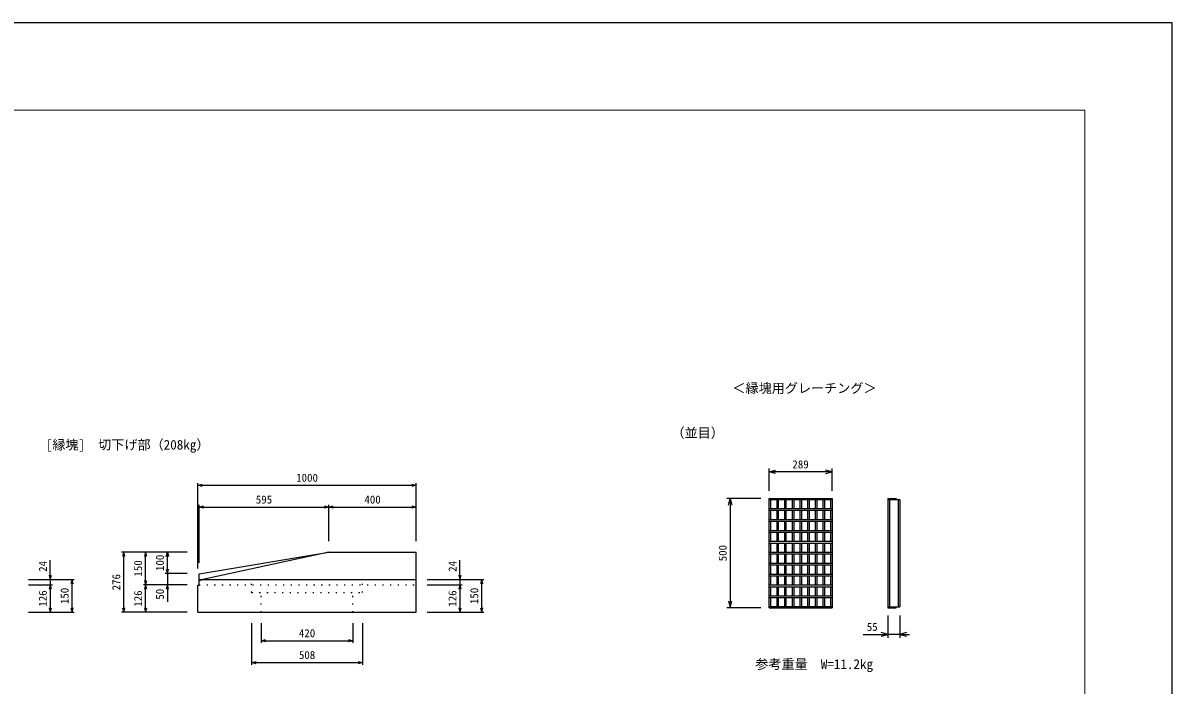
# Model space of a CAD drawing. Units: millimetres, scale not verified. Extents: x -8400 to 8400, y -5940 to 5940.
# Drawn here: x 3137 to 8400, y 2907 to 5940 of the extents above; entities that cross this region are included whole.
import ezdxf
from ezdxf.enums import TextEntityAlignment as Align

# ---------------------------------------------------------------- set-up
doc = ezdxf.new("R2010")
doc.units = ezdxf.units.MM
doc.header["$LTSCALE"] = 20
doc.linetypes.add('DOTTED', pattern=[1.75, 0.25, -1.5])
for name, color, linetype, lineweight in [('0-0_DIM', 7, 'Continuous', 25), ('0-1_Defpoints', 5, 'Continuous', 25), ('0-2_HATCH', 6, 'Continuous', 25), ('0-5_OUTLINE', 3, 'Continuous', 25), ('0-6_OUTLINE2', 4, 'DOTTED', 25), ('0-7_TXT', 7, 'Continuous', 25), ('0-8_WAKU', 3, 'Continuous', 13)]:
    doc.layers.add(name, color=color, linetype=linetype, lineweight=lineweight)
doc.styles.add('ＭＳ ゴシック', font='')
doc.styles.get('ＭＳ ゴシック').set_extended_font_data('MS Gothic')

msp = doc.modelspace()

# ---------------------------------------------------------------- linework, layer by layer
at = {"layer": '0-0_DIM'}
for p, q in [((6554.02, 3797.2), (6554.02, 3898.79)), ((6843.02, 3797.2), (6843.02, 3898.79)), ((6843.02, 3883.79), (6554.02, 3883.79)), ((3938.04, 3440.4), (3938.04, 3832.49)), ((3938.04, 3822.49), (4938.04, 3822.49)), ((4938.04, 3566.4), (4938.04, 3832.49)), ((6516.02, 3761.48), (6361.02, 3761.48)), ((6376.02, 3761.48), (6376.02, 3261.48)), ((3943.04, 3466.4), (3943.04, 3732.49)), ((3943.04, 3722.49), (4538.04, 3722.49)), ((4538.04, 3566.4), (4538.04, 3732.49)), ((4538.04, 3722.49), (4938.04, 3722.49)), ((3261.58, 3390.4), (3261.58, 3479.37)), ((3888.04, 3516.4), (3588.04, 3516.4)), ((3598.04, 3240.4), (3598.04, 3516.4)), ((3698.04, 3366.4), (3698.04, 3516.4)), ((3798.04, 3417.56), (3798.04, 3516.4)), ((5138.04, 3390.4), (5138.04, 3479.37)), ((3161.58, 3390.4), (3371.58, 3390.4)), ((3261.58, 3390.4), (3261.58, 3366.4)), ((3361.58, 3240.4), (3361.58, 3390.4)), ((3888.04, 3417.56), (3788.04, 3417.56)), ((3798.04, 3417.56), (3798.04, 3366.4)), ((4988.04, 3390.4), (5248.04, 3390.4)), ((5138.04, 3390.4), (5138.04, 3366.4)), ((5238.04, 3240.4), (5238.04, 3390.4)), ((3161.58, 3366.4), (3271.58, 3366.4)), ((3261.58, 3366.4), (3261.58, 3240.4)), ((3888.04, 3366.4), (3688.04, 3366.4)), ((3698.04, 3240.4), (3698.04, 3366.4)), ((3798.04, 3366.4), (3798.04, 3288.85)), ((4988.04, 3366.4), (5148.04, 3366.4)), ((5138.04, 3366.4), (5138.04, 3240.4)), ((3161.58, 3240.4), (3371.58, 3240.4)), ((3888.04, 3240.4), (3588.04, 3240.4)), ((4988.04, 3240.4), (5248.04, 3240.4)), ((6516.02, 3261.48), (6361.02, 3261.48)), ((7098.42, 3225.75), (7098.42, 3124.17)), ((7153.42, 3225.75), (7153.42, 3124.17)), ((4184.04, 3190.4), (4184.04, 3000.4)), ((4228.04, 3190.4), (4228.04, 3100.4)), ((4648.04, 3190.4), (4648.04, 3100.4)), ((4692.04, 3190.4), (4692.04, 3000.4)), ((4228.04, 3110.4), (4648.04, 3110.4)), ((6985.81, 3139.17), (7098.42, 3139.17)), ((7153.42, 3139.17), (7098.42, 3139.17)), ((7153.42, 3139.17), (7196.89, 3139.17)), ((4184.04, 3010.4), (4692.04, 3010.4))]:
    msp.add_line(p, q, dxfattribs=at)
for points in [[(6584.02, 3875.75), (6554.02, 3883.79), (6584.02, 3891.82)], [(6813.02, 3875.75), (6843.02, 3883.79), (6813.02, 3891.82)], [(3958.04, 3817.13), (3938.04, 3822.49), (3958.04, 3827.84)], [(4918.04, 3827.84), (4938.04, 3822.49), (4918.04, 3817.13)], [(6367.98, 3731.48), (6376.02, 3761.48), (6384.06, 3731.48)], [(3963.04, 3717.13), (3943.04, 3722.49), (3963.04, 3727.84)], [(4518.04, 3727.84), (4538.04, 3722.49), (4518.04, 3717.13)], [(4558.04, 3717.13), (4538.04, 3722.49), (4558.04, 3727.84)], [(4918.04, 3727.84), (4938.04, 3722.49), (4918.04, 3717.13)], [(3603.4, 3496.4), (3598.04, 3516.4), (3592.68, 3496.4)], [(3703.4, 3496.4), (3698.04, 3516.4), (3692.68, 3496.4)], [(3792.68, 3496.4), (3798.04, 3516.4), (3803.4, 3496.4)], [(3792.68, 3437.56), (3798.04, 3417.56), (3803.4, 3437.56)], [(3256.23, 3410.4), (3261.58, 3390.4), (3266.94, 3410.4)], [(3366.94, 3370.4), (3361.58, 3390.4), (3356.23, 3370.4)], [(3692.68, 3386.4), (3698.04, 3366.4), (3703.4, 3386.4)], [(5132.68, 3410.4), (5138.04, 3390.4), (5143.4, 3410.4)], [(5243.4, 3370.4), (5238.04, 3390.4), (5232.68, 3370.4)], [(3266.94, 3346.4), (3261.58, 3366.4), (3256.23, 3346.4)], [(3703.4, 3346.4), (3698.04, 3366.4), (3692.68, 3346.4)], [(3803.4, 3346.4), (3798.04, 3366.4), (3792.68, 3346.4)], [(5143.4, 3346.4), (5138.04, 3366.4), (5132.68, 3346.4)], [(6367.98, 3291.48), (6376.02, 3261.48), (6384.06, 3291.48)], [(3256.23, 3260.4), (3261.58, 3240.4), (3266.94, 3260.4)], [(3356.23, 3260.4), (3361.58, 3240.4), (3366.94, 3260.4)], [(3592.68, 3260.4), (3598.04, 3240.4), (3603.4, 3260.4)], [(3692.68, 3260.4), (3698.04, 3240.4), (3703.4, 3260.4)], [(5132.68, 3260.4), (5138.04, 3240.4), (5143.4, 3260.4)], [(5232.68, 3260.4), (5238.04, 3240.4), (5243.4, 3260.4)], [(4248.04, 3105.05), (4228.04, 3110.4), (4248.04, 3115.76)], [(4628.04, 3115.76), (4648.04, 3110.4), (4628.04, 3105.05)], [(7068.42, 3131.13), (7098.42, 3139.17), (7068.42, 3147.2)], [(7183.42, 3147.2), (7153.42, 3139.17), (7183.42, 3131.13)], [(4204.04, 3005.05), (4184.04, 3010.4), (4204.04, 3015.76)], [(4672.04, 3015.76), (4692.04, 3010.4), (4672.04, 3005.05)]]:
    msp.add_lwpolyline(points, dxfattribs=at)
at = {"layer": '0-1_Defpoints'}
msp.add_lwpolyline([(-8400, -5940), (8400, -5940), (8400, 5940), (-8400, 5940)], close=True, dxfattribs=at)
at = {"layer": '0-2_HATCH'}
for p, q in [((6554.02, 3761.48), (6843.02, 3761.48)), ((6554.02, 3261.48), (6554.02, 3761.48)), ((6554.02, 3756.98), (6843.02, 3756.98)), ((6561.02, 3756.98), (6561.02, 3715.48)), ((6589.32, 3756.98), (6589.32, 3715.48)), ((6596.32, 3756.98), (6596.32, 3715.48)), ((6624.62, 3756.98), (6624.62, 3715.48)), ((6631.62, 3756.98), (6631.62, 3715.48)), ((6659.92, 3756.98), (6659.92, 3715.48)), ((6666.92, 3756.98), (6666.92, 3715.48)), ((6695.22, 3756.98), (6695.22, 3715.48)), ((6702.22, 3756.98), (6702.22, 3715.48)), ((6730.52, 3756.98), (6730.52, 3715.48)), ((6737.52, 3756.98), (6737.52, 3715.48)), ((6765.82, 3756.98), (6765.82, 3715.48)), ((6772.82, 3756.98), (6772.82, 3715.48)), ((6801.12, 3756.98), (6801.12, 3715.48)), ((6808.12, 3756.98), (6808.12, 3715.48)), ((6836.02, 3756.98), (6836.02, 3715.48)), ((6843.02, 3761.48), (6843.02, 3261.48)), ((7098.42, 3761.48), (7098.42, 3261.48)), ((7098.42, 3761.48), (7136.42, 3761.48)), ((7098.42, 3756.98), (7153.42, 3756.98)), ((7106.42, 3756.98), (7106.42, 3265.98)), ((7136.42, 3761.48), (7136.42, 3756.98)), ((7145.42, 3756.98), (7145.42, 3265.98)), ((7153.42, 3756.98), (7153.42, 3265.98)), ((6554.02, 3715.48), (6843.02, 3715.48)), ((6554.02, 3707.48), (6843.02, 3707.48)), ((6561.02, 3707.48), (6561.02, 3665.48)), ((6589.32, 3707.48), (6589.32, 3665.48)), ((6596.32, 3707.48), (6596.32, 3665.48)), ((6624.62, 3707.48), (6624.62, 3665.48)), ((6631.62, 3707.48), (6631.62, 3665.48)), ((6659.92, 3707.48), (6659.92, 3665.48)), ((6666.92, 3707.48), (6666.92, 3665.48)), ((6695.22, 3707.48), (6695.22, 3665.48)), ((6702.22, 3707.48), (6702.22, 3665.48)), ((6730.52, 3707.48), (6730.52, 3665.48)), ((6737.52, 3707.48), (6737.52, 3665.48)), ((6765.82, 3707.48), (6765.82, 3665.48)), ((6772.82, 3707.48), (6772.82, 3665.48)), ((6801.12, 3707.48), (6801.12, 3665.48)), ((6808.12, 3707.48), (6808.12, 3665.48)), ((6836.02, 3707.48), (6836.02, 3665.48)), ((6554.02, 3665.48), (6843.02, 3665.48)), ((6554.02, 3657.48), (6843.02, 3657.48)), ((6561.02, 3657.48), (6561.02, 3615.48)), ((6589.32, 3657.48), (6589.32, 3615.48)), ((6596.32, 3657.48), (6596.32, 3615.48)), ((6624.62, 3657.48), (6624.62, 3615.48)), ((6631.62, 3657.48), (6631.62, 3615.48)), ((6659.92, 3657.48), (6659.92, 3615.48)), ((6666.92, 3657.48), (6666.92, 3615.48)), ((6695.22, 3657.48), (6695.22, 3615.48)), ((6702.22, 3657.48), (6702.22, 3615.48)), ((6730.52, 3657.48), (6730.52, 3615.48)), ((6737.52, 3657.48), (6737.52, 3615.48)), ((6765.82, 3657.48), (6765.82, 3615.48)), ((6772.82, 3657.48), (6772.82, 3615.48)), ((6801.12, 3657.48), (6801.12, 3615.48)), ((6808.12, 3657.48), (6808.12, 3615.48)), ((6836.02, 3657.48), (6836.02, 3615.48)), ((6554.02, 3615.48), (6843.02, 3615.48)), ((6554.02, 3607.48), (6843.02, 3607.48)), ((6561.02, 3607.48), (6561.02, 3565.48)), ((6589.32, 3607.48), (6589.32, 3565.48)), ((6596.32, 3607.48), (6596.32, 3565.48)), ((6624.62, 3607.48), (6624.62, 3565.48)), ((6631.62, 3607.48), (6631.62, 3565.48)), ((6659.92, 3607.48), (6659.92, 3565.48)), ((6666.92, 3607.48), (6666.92, 3565.48)), ((6695.22, 3607.48), (6695.22, 3565.48)), ((6702.22, 3607.48), (6702.22, 3565.48)), ((6730.52, 3607.48), (6730.52, 3565.48)), ((6737.52, 3607.48), (6737.52, 3565.48)), ((6765.82, 3607.48), (6765.82, 3565.48)), ((6772.82, 3607.48), (6772.82, 3565.48)), ((6801.12, 3607.48), (6801.12, 3565.48)), ((6808.12, 3607.48), (6808.12, 3565.48)), ((6836.02, 3607.48), (6836.02, 3565.48)), ((6554.02, 3565.48), (6843.02, 3565.48)), ((6554.02, 3557.48), (6843.02, 3557.48)), ((6561.02, 3557.48), (6561.02, 3515.48)), ((6589.32, 3557.48), (6589.32, 3515.48)), ((6596.32, 3557.48), (6596.32, 3515.48)), ((6624.62, 3557.48), (6624.62, 3515.48)), ((6631.62, 3557.48), (6631.62, 3515.48)), ((6659.92, 3557.48), (6659.92, 3515.48)), ((6666.92, 3557.48), (6666.92, 3515.48)), ((6695.22, 3557.48), (6695.22, 3515.48)), ((6702.22, 3557.48), (6702.22, 3515.48)), ((6730.52, 3557.48), (6730.52, 3515.48)), ((6737.52, 3557.48), (6737.52, 3515.48)), ((6765.82, 3557.48), (6765.82, 3515.48)), ((6772.82, 3557.48), (6772.82, 3515.48)), ((6801.12, 3557.48), (6801.12, 3515.48)), ((6808.12, 3557.48), (6808.12, 3515.48)), ((6836.02, 3557.48), (6836.02, 3515.48)), ((6554.02, 3515.48), (6843.02, 3515.48)), ((6554.02, 3507.48), (6843.02, 3507.48)), ((6561.02, 3507.48), (6561.02, 3465.48)), ((6589.32, 3507.48), (6589.32, 3465.48)), ((6596.32, 3507.48), (6596.32, 3465.48)), ((6624.62, 3507.48), (6624.62, 3465.48)), ((6631.62, 3507.48), (6631.62, 3465.48)), ((6659.92, 3507.48), (6659.92, 3465.48)), ((6666.92, 3507.48), (6666.92, 3465.48)), ((6695.22, 3507.48), (6695.22, 3465.48)), ((6702.22, 3507.48), (6702.22, 3465.48)), ((6730.52, 3507.48), (6730.52, 3465.48)), ((6737.52, 3507.48), (6737.52, 3465.48)), ((6765.82, 3507.48), (6765.82, 3465.48)), ((6772.82, 3507.48), (6772.82, 3465.48)), ((6801.12, 3507.48), (6801.12, 3465.48)), ((6808.12, 3507.48), (6808.12, 3465.48)), ((6836.02, 3507.48), (6836.02, 3465.48)), ((6554.02, 3465.48), (6843.02, 3465.48)), ((6554.02, 3457.48), (6843.02, 3457.48)), ((6561.02, 3457.48), (6561.02, 3415.48)), ((6589.32, 3457.48), (6589.32, 3415.48)), ((6596.32, 3457.48), (6596.32, 3415.48)), ((6624.62, 3457.48), (6624.62, 3415.48)), ((6631.62, 3457.48), (6631.62, 3415.48)), ((6659.92, 3457.48), (6659.92, 3415.48)), ((6666.92, 3457.48), (6666.92, 3415.48)), ((6695.22, 3457.48), (6695.22, 3415.48)), ((6702.22, 3457.48), (6702.22, 3415.48)), ((6730.52, 3457.48), (6730.52, 3415.48)), ((6737.52, 3457.48), (6737.52, 3415.48)), ((6765.82, 3457.48), (6765.82, 3415.48)), ((6772.82, 3457.48), (6772.82, 3415.48)), ((6801.12, 3457.48), (6801.12, 3415.48)), ((6808.12, 3457.48), (6808.12, 3415.48)), ((6836.02, 3457.48), (6836.02, 3415.48)), ((6554.02, 3415.48), (6843.02, 3415.48)), ((6554.02, 3407.48), (6843.02, 3407.48)), ((6561.02, 3407.48), (6561.02, 3365.48)), ((6589.32, 3407.48), (6589.32, 3365.48)), ((6596.32, 3407.48), (6596.32, 3365.48)), ((6624.62, 3407.48), (6624.62, 3365.48)), ((6631.62, 3407.48), (6631.62, 3365.48)), ((6659.92, 3407.48), (6659.92, 3365.48)), ((6666.92, 3407.48), (6666.92, 3365.48)), ((6695.22, 3407.48), (6695.22, 3365.48)), ((6702.22, 3407.48), (6702.22, 3365.48)), ((6730.52, 3407.48), (6730.52, 3365.48)), ((6737.52, 3407.48), (6737.52, 3365.48)), ((6765.82, 3407.48), (6765.82, 3365.48)), ((6772.82, 3407.48), (6772.82, 3365.48)), ((6801.12, 3407.48), (6801.12, 3365.48)), ((6808.12, 3407.48), (6808.12, 3365.48)), ((6836.02, 3407.48), (6836.02, 3365.48)), ((6554.02, 3365.48), (6843.02, 3365.48)), ((6554.02, 3357.48), (6843.02, 3357.48)), ((6561.02, 3357.48), (6561.02, 3315.48)), ((6589.32, 3357.48), (6589.32, 3315.48)), ((6596.32, 3357.48), (6596.32, 3315.48)), ((6624.62, 3357.48), (6624.62, 3315.48)), ((6631.62, 3357.48), (6631.62, 3315.48)), ((6659.92, 3357.48), (6659.92, 3315.48)), ((6666.92, 3357.48), (6666.92, 3315.48)), ((6695.22, 3357.48), (6695.22, 3315.48)), ((6702.22, 3357.48), (6702.22, 3315.48)), ((6730.52, 3357.48), (6730.52, 3315.48)), ((6737.52, 3357.48), (6737.52, 3315.48)), ((6765.82, 3357.48), (6765.82, 3315.48)), ((6772.82, 3357.48), (6772.82, 3315.48)), ((6801.12, 3357.48), (6801.12, 3315.48)), ((6808.12, 3357.48), (6808.12, 3315.48)), ((6836.02, 3357.48), (6836.02, 3315.48)), ((6554.02, 3315.48), (6843.02, 3315.48)), ((6554.02, 3307.48), (6843.02, 3307.48)), ((6843.02, 3265.98), (6554.02, 3265.98)), ((6561.02, 3307.48), (6561.02, 3265.98)), ((6589.32, 3307.48), (6589.32, 3265.98)), ((6596.32, 3307.48), (6596.32, 3265.98)), ((6624.62, 3307.48), (6624.62, 3265.98)), ((6631.62, 3307.48), (6631.62, 3265.98)), ((6659.92, 3307.48), (6659.92, 3265.98)), ((6666.92, 3307.48), (6666.92, 3265.98)), ((6695.22, 3307.48), (6695.22, 3265.98)), ((6702.22, 3307.48), (6702.22, 3265.98)), ((6730.52, 3307.48), (6730.52, 3265.98)), ((6737.52, 3307.48), (6737.52, 3265.98)), ((6765.82, 3307.48), (6765.82, 3265.98)), ((6772.82, 3307.48), (6772.82, 3265.98)), ((6801.12, 3307.48), (6801.12, 3265.98)), ((6808.12, 3307.48), (6808.12, 3265.98)), ((6836.02, 3307.48), (6836.02, 3265.98)), ((7098.42, 3265.98), (7153.42, 3265.98)), ((7136.42, 3261.48), (7136.42, 3265.98)), ((6554.02, 3261.48), (6843.02, 3261.48)), ((7098.42, 3261.48), (7136.42, 3261.48))]:
    msp.add_line(p, q, dxfattribs=at)
at = {"layer": '0-5_OUTLINE'}
for p, q in [((3943.04, 3416.4), (4538.04, 3516.4)), ((4538.04, 3516.4), (3959.98, 3390.1)), ((4538.04, 3516.4), (4938.04, 3516.4)), ((4938.04, 3240.4), (4938.04, 3516.4)), ((3943.04, 3365.36), (3943.04, 3416.4)), ((3943.04, 3386.4), (3959.98, 3390.1)), ((3943.04, 3390.1), (4938.04, 3390.1)), ((3938.04, 3365.36), (3943.04, 3365.36)), ((3938.04, 3240.4), (3938.04, 3365.36)), ((3938.04, 3240.4), (4938.04, 3240.4))]:
    msp.add_line(p, q, dxfattribs=at)
at = {"layer": '0-6_OUTLINE2'}
for p, q in [((4184.04, 3330.92), (4184.04, 3390.4)), ((4692.04, 3330.92), (4692.04, 3390.4)), ((3943.04, 3366.4), (4938.04, 3366.4)), ((4184.04, 3330.92), (4692.04, 3330.92)), ((4228.04, 3240.4), (4228.04, 3330.92)), ((4648.04, 3240.4), (4648.04, 3330.92))]:
    msp.add_line(p, q, dxfattribs=at)
at = {"layer": '0-8_WAKU'}
msp.add_lwpolyline([(-8000, -5540), (8000, -5540), (8000, 5540), (-8000, 5540)], close=True, dxfattribs=at)

# ---------------------------------------------------------------- texts
at = {"layer": '0-0_DIM', "style": 'ＭＳ ゴシック'}
for s, p in [('289', (6661.02, 3888.79)), ('1000', (4388.04, 3827.49)), ('595', (4203.04, 3727.49)), ('400', (4700.54, 3727.49)), ('420', (4400.54, 3115.4)), ('55', (7001.79, 3144.17)), ('508', (4400.54, 3015.4))]:
    msp.add_text(s, height=36.66, dxfattribs=at).set_placement(p, align=Align.BOTTOM_LEFT)
for s, p in [('500', (6371.02, 3473.98)), ('150', (3693.04, 3403.9)), ('100', (3793.04, 3429.48)), ('24', (3257.11, 3425.7)), ('24', (5133.56, 3425.7)), ('276', (3593.04, 3340.9)), ('126', (3256.58, 3265.9)), ('150', (3356.58, 3277.9)), ('126', (3693.04, 3265.9)), ('50', (3793.04, 3298.11)), ('126', (5133.04, 3265.9)), ('150', (5233.04, 3277.9))]:
    msp.add_text(s, height=36.66, rotation=90, dxfattribs=at).set_placement(p, align=Align.BOTTOM_LEFT)
at = {"layer": '0-7_TXT', "style": 'ＭＳ ゴシック'}
for s, p in [('＜縁塊用グレーチング＞', (6386.49, 4232.01)), ('（並目）', (6107.2, 4027.16)), ('[縁塊]\u3000切下げ部（208kg）', (3241.29, 3972.82)), ('参考重量\u3000W=11.2kg', (6491.07, 2967.94))]:
    msp.add_text(s, height=43.99, dxfattribs=at).set_placement(p, align=Align.BOTTOM_LEFT)

doc.saveas('drawing.dxf')
